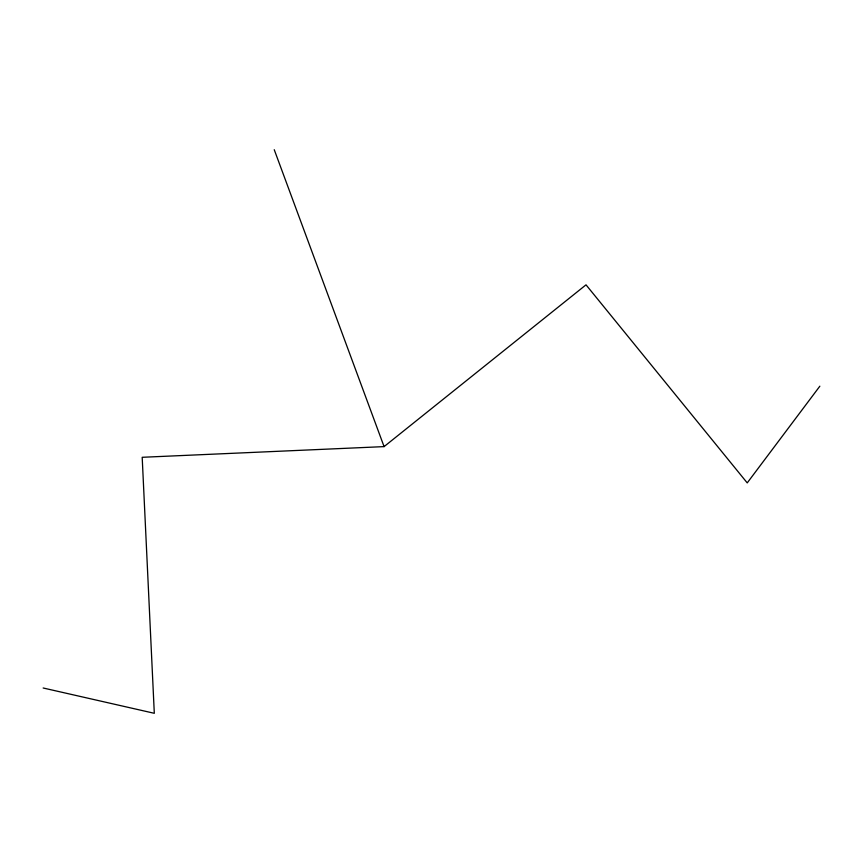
<?xml version="1.0" encoding="UTF-8"?>
<svg xmlns="http://www.w3.org/2000/svg" width="863" height="863" viewBox="0 0 863 863"><rect width="100%" height="100%" fill="white"/><g stroke="black" fill="none" stroke-linecap="round" stroke-linejoin="round"><path stroke-width="1.29" d="M819.85 386.182L747.229 482.902L586.02 284.833L384.078 446.613L142.19 457.293L154.304 713.302L43.15 687.994M274.24 149.698L384.078 446.613"/></g></svg>
